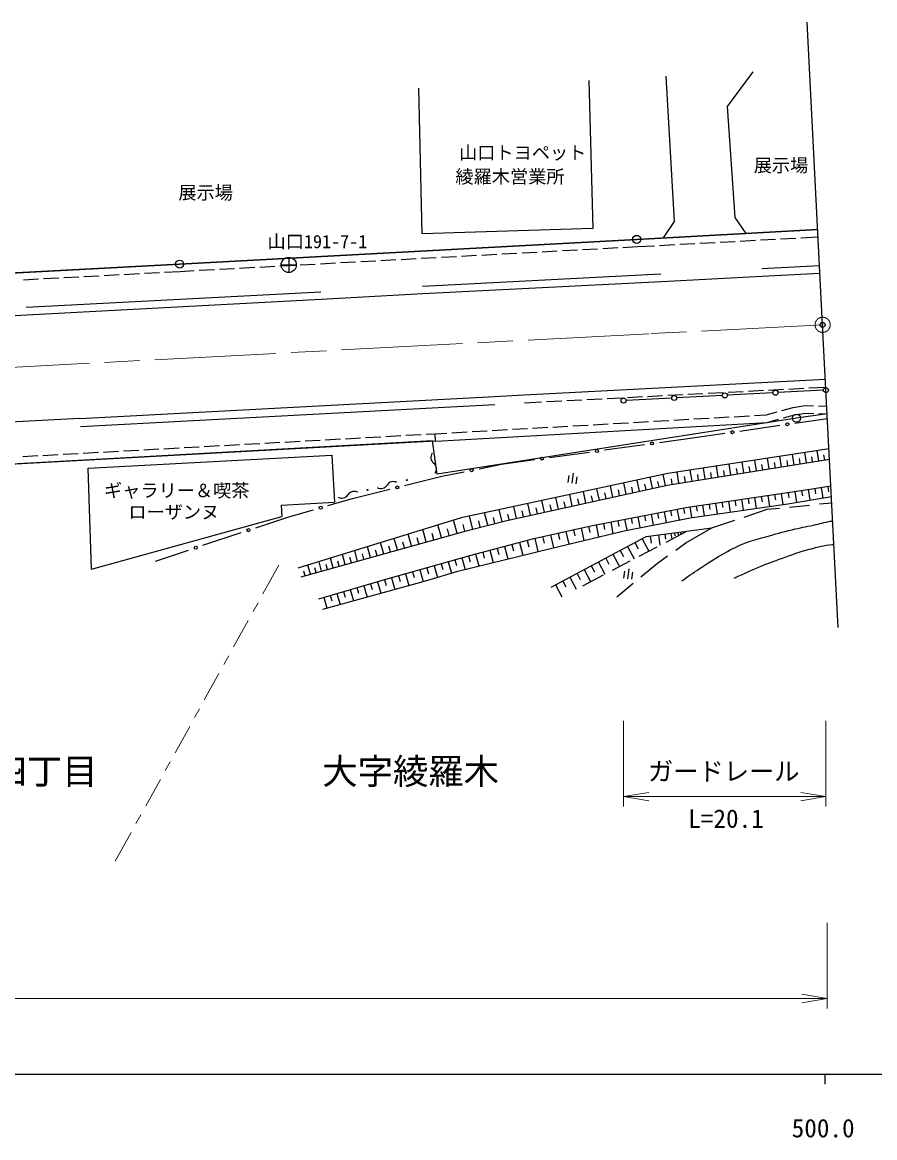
# Model space of a CAD drawing. Units: millimetres at full size, sheet at 1:1000; details may follow other scales. Extents: x 40000 to 680000, y 20000 to 380000.
# Drawn here: x 488544 to 572948, y 198715 to 309179 of the extents above; entities that cross this region are included whole.
import ezdxf
from ezdxf.enums import TextEntityAlignment as Align

# ---------------------------------------------------------------- set-up
doc = ezdxf.new("R2010")
doc.units = ezdxf.units.MM
doc.header["$LTSCALE"] = 1000
doc.header["$PDMODE"] = 32
doc.header["$PDSIZE"] = 500
doc.linetypes.add('CHAIN', pattern=[18.5, 12, -1.5, 3.5, -1.5])
for name, color, linetype, lineweight in [('M-BGD', 7, 'Continuous', 25), ('M-BMK', 2, 'CHAIN', 13), ('M-BMK-HTXT', 7, 'Continuous', 13), ('M-BMK-OTRS', 5, 'Continuous', 25), ('M-BMK-ROW', 30, 'Continuous', 25), ('M-BMK-SRVR', 3, 'Continuous', 25), ('M-STR-HTXT', 7, 'Continuous', 13), ('M-STR-STRC', 7, 'Continuous', 25), ('M-TTL-BAND', 7, 'Continuous', 25)]:
    doc.layers.add(name, color=color, linetype=linetype, lineweight=lineweight)
doc.layers.add('M-OTRS', color=6, linetype='Continuous')
doc.styles.add('ＭＳ ゴシック', font='')
doc.styles.get('ＭＳ ゴシック').set_extended_font_data('MS Gothic')

# ---------------------------------------------------------------- blocks, each defined once
blk = doc.blocks.new('open_arrow')
at = {"color": 0, "linetype": 'Continuous', "lineweight": -2}
blk.add_lwpolyline([(7.5, 1.25), (0, 0), (7.5, -1.25)], dxfattribs=at)

msp = doc.modelspace()

# ---------------------------------------------------------------- linework, layer by layer
at = {"layer": 'M-BGD'}
for p, q in [((553110, 289437), (552289, 303852)), ((558389, 300827), (560924, 304278)), ((544638, 303406), (545041, 288764)), ((528132, 288227), (527812, 302646)), ((559121, 289859), (558389, 300827)), ((552045, 287824), (553110, 289437)), ((560212, 288263), (559121, 289859)), ((545041, 288764), (528132, 288227)), ((567310, 288645), (549384, 287681)), ((549384, 287681), (504119, 285231)), ((555141, 287239), (553643, 287159)), ((557138, 287347), (555640, 287266)), ((559135, 287454), (557637, 287373)), ((561132, 287561), (559634, 287481)), ((563129, 287669), (561632, 287588)), ((565127, 287776), (563629, 287696)), ((567348, 287895), (565626, 287803)), ((535529, 286180), (534031, 286099)), ((537526, 286288), (536028, 286207)), ((539523, 286396), (538025, 286315)), ((541520, 286504), (540022, 286423)), ((543517, 286612), (542020, 286531)), ((545514, 286720), (544017, 286639)), ((547511, 286828), (546014, 286747)), ((549424, 286932), (548011, 286855)), ((551147, 287025), (549424, 286932)), ((553144, 287132), (551646, 287051)), ((504119, 285231), (456664, 282692)), ((515558, 285099), (514060, 285018)), ((517555, 285207), (516058, 285126)), ((519552, 285315), (518055, 285234)), ((521549, 285423), (520052, 285342)), ((523547, 285531), (522049, 285450)), ((525544, 285639), (524046, 285558)), ((527541, 285747), (526043, 285666)), ((529538, 285855), (528040, 285774)), ((531535, 285964), (530037, 285882)), ((533532, 286072), (532034, 285991)), ((561781, 284791), (567492, 285097)), ((494146, 283946), (492648, 283866)), ((496143, 284053), (494646, 283973)), ((498141, 284160), (496643, 284080)), ((500138, 284266), (498640, 284186)), ((502135, 284373), (500637, 284293)), ((504159, 284482), (502634, 284400)), ((505573, 284558), (504159, 284482)), ((507570, 284666), (506072, 284585)), ((509567, 284774), (508069, 284693)), ((511564, 284882), (510066, 284801)), ((513561, 284991), (512063, 284909)), ((528166, 283056), (551787, 284255)), ((490152, 283732), (488654, 283652)), ((492149, 283839), (490651, 283759)), ((488940, 280952), (518107, 282501)), ((564433, 272860), (565931, 272938)), ((566431, 272964), (568111, 273052)), ((542463, 271718), (543961, 271796)), ((544460, 271822), (545958, 271900)), ((546457, 271926), (547955, 272004)), ((548455, 272030), (549953, 272108)), ((550452, 272134), (551950, 272211)), ((552449, 272237), (553947, 272315)), ((554447, 272341), (555945, 272419)), ((556444, 272445), (557942, 272523)), ((558441, 272549), (559939, 272627)), ((560439, 272653), (561937, 272731)), ((562436, 272757), (563934, 272834)), ((494297, 269156), (535348, 271333)), ((538286, 271501), (539966, 271588)), ((540466, 271614), (541964, 271692)), ((563767, 270739), (564863, 271045)), ((564863, 271045), (566056, 271221)), ((566056, 271221), (566882, 271200)), ((567382, 271188), (568207, 271168)), ((529476, 267686), (562313, 269555)), ((549056, 269551), (550554, 269637)), ((551053, 269665), (552551, 269750)), ((553050, 269779), (554547, 269864)), ((555047, 269892), (556544, 269977)), ((557043, 270006), (558541, 270091)), ((559040, 270120), (560538, 270205)), ((561037, 270233), (562190, 270299)), ((562190, 270299), (563285, 270604)), ((562313, 269555), (563425, 269865)), ((563907, 269999), (565019, 270309)), ((565019, 270309), (566102, 270469)), ((565045, 269481), (568270, 269946)), ((566102, 270469), (566924, 270449)), ((567424, 270437), (568246, 270417)), ((528528, 268385), (529434, 268435)), ((529434, 268435), (530586, 268500)), ((529472, 267736), (529434, 268435)), ((531085, 268529), (532583, 268614)), ((533082, 268642), (534580, 268728)), ((535079, 268756), (536576, 268841)), ((537076, 268870), (538573, 268955)), ((539072, 268983), (540570, 269069)), ((541069, 269097), (542567, 269182)), ((543066, 269211), (544564, 269296)), ((545063, 269324), (546560, 269409)), ((547060, 269438), (548557, 269523)), ((554891, 268015), (558117, 268481)), ((559601, 268695), (563560, 269266)), ((485098, 265284), (529472, 267736)), ((508559, 267282), (510056, 267364)), ((510556, 267392), (512053, 267475)), ((512553, 267502), (514050, 267585)), ((514549, 267613), (516047, 267695)), ((516546, 267723), (518044, 267806)), ((518543, 267833), (520041, 267916)), ((520540, 267944), (522038, 268026)), ((522537, 268054), (524035, 268137)), ((524534, 268164), (526032, 268247)), ((526531, 268275), (528029, 268357)), ((546183, 266822), (550146, 267365)), ((551632, 267569), (554891, 268015)), ((488589, 266178), (490087, 266261)), ((490586, 266289), (492084, 266371)), ((492583, 266399), (494081, 266482)), ((494580, 266509), (496078, 266592)), ((495053, 265028), (519202, 266321)), ((496577, 266620), (498075, 266702)), ((498574, 266730), (500072, 266813)), ((500571, 266840), (502069, 266923)), ((502568, 266951), (504065, 267033)), ((504565, 267061), (506062, 267144)), ((506562, 267171), (508059, 267254)), ((519202, 266321), (519454, 261657)), ((540734, 266075), (544697, 266618)), ((568425, 266941), (552457, 264489)), ((564964, 265358), (564800, 266385)), ((566187, 265553), (566024, 266572)), ((567401, 265747), (567239, 266759)), ((568004, 265843), (567923, 266346)), ((533776, 264970), (535989, 265425)), ((535989, 265425), (539248, 265872)), ((552397, 263352), (568477, 265919)), ((557442, 264158), (557271, 265229)), ((558718, 264361), (558548, 265425)), ((559985, 264564), (559816, 265619)), ((560614, 264664), (560530, 265188)), ((561243, 264764), (561075, 265813)), ((561867, 264864), (561784, 265385)), ((562492, 264964), (562326, 266005)), ((563112, 265063), (563029, 265580)), ((563732, 265162), (563567, 266195)), ((564348, 265260), (564266, 265773)), ((565575, 265456), (565494, 265965)), ((566794, 265650), (566713, 266156)), ((495400, 255007), (495053, 265028)), ((526396, 263296), (530094, 264214)), ((530094, 264214), (532307, 264669)), ((552457, 264489), (532008, 260110)), ((542603, 263589), (542698, 264283)), ((543000, 263535), (543134, 264526)), ((543396, 263481), (543490, 264175)), ((550959, 263034), (550720, 264117)), ((552248, 263320), (552011, 264394)), ((553559, 263538), (553385, 264632)), ((554211, 263642), (554124, 264185)), ((554863, 263746), (554689, 264832)), ((555510, 263849), (555424, 264389)), ((556157, 263953), (555985, 265031)), ((556799, 264055), (556714, 264591)), ((558080, 264260), (557995, 264791)), ((559351, 264462), (559267, 264990)), ((521242, 262016), (524940, 262934)), ((536532, 259840), (552397, 263352)), ((545696, 261869), (545448, 262988)), ((547028, 262164), (546782, 263274)), ((548349, 262456), (548106, 263557)), ((549004, 262602), (548884, 263148)), ((549660, 262747), (549418, 263839)), ((550309, 262890), (550190, 263432)), ((551604, 263177), (551485, 263714)), ((552903, 263433), (552816, 263980)), ((554244, 261122), (566333, 262918)), ((566333, 262918), (568614, 263257)), ((566366, 262923), (566527, 261843)), ((567014, 263019), (567094, 262479)), ((567662, 263116), (567819, 262060)), ((568295, 263210), (568374, 262682)), ((518810, 261319), (521242, 262016)), ((540257, 260665), (540001, 261822)), ((541634, 260970), (541380, 262117)), ((542999, 261272), (542747, 262410)), ((543676, 261422), (543551, 261986)), ((544353, 261572), (544103, 262700)), ((545025, 261720), (544901, 262280)), ((546362, 262017), (546239, 262572)), ((547689, 262310), (547567, 262861)), ((559107, 261844), (559187, 261305)), ((559754, 261940), (559916, 260853)), ((560406, 262037), (560487, 261494)), ((561059, 262134), (561222, 261037)), ((561717, 262232), (561798, 261684)), ((562375, 262330), (562539, 261224)), ((563039, 262428), (563121, 261875)), ((563703, 262527), (563868, 261411)), ((564355, 261480), (568668, 262202)), ((564372, 262627), (564455, 262069)), ((565042, 262726), (565206, 261622)), ((565704, 262825), (565786, 262273)), ((514170, 261374), (519454, 261657)), ((514170, 261374), (514231, 260246)), ((514936, 260209), (517368, 260906)), ((536062, 259723), (535765, 260914)), ((537470, 260048), (537210, 261224)), ((538170, 260203), (538041, 260786)), ((538869, 260358), (538611, 261524)), ((539563, 260511), (539435, 261090)), ((540946, 260817), (540819, 261391)), ((542316, 261121), (542190, 261690)), ((544992, 259356), (554244, 261122)), ((552090, 260710), (552294, 259643)), ((552731, 260833), (552833, 260299)), ((553372, 260955), (553574, 259896)), ((554007, 261076), (554108, 260547)), ((554646, 261181), (554802, 260131)), ((554672, 260112), (564355, 261480)), ((555276, 261275), (555354, 260750)), ((555906, 261369), (556064, 260309)), ((556542, 261463), (556621, 260933)), ((557178, 261557), (557337, 260489)), ((557819, 261653), (557899, 261118)), ((558460, 261748), (558621, 260670)), ((560034, 260183), (562299, 260946)), ((562299, 260946), (563509, 261069)), ((564504, 261170), (566494, 261372)), ((567489, 261474), (568699, 261597)), ((495400, 255007), (514231, 260246)), ((511652, 259119), (514936, 260209)), ((532008, 260110), (515829, 255110)), ((531606, 258577), (531245, 259874)), ((532760, 258898), (536532, 259840)), ((533146, 258994), (532824, 260284)), ((533889, 259180), (533735, 259800)), ((534633, 259366), (534323, 260605)), ((535348, 259545), (535199, 260140)), ((536765, 259892), (536635, 260480)), ((546812, 259703), (547031, 258557)), ((547500, 259834), (547610, 259261)), ((548153, 258825), (554672, 260112)), ((548188, 259966), (548396, 258873)), ((548843, 260091), (548948, 259545)), ((549499, 260216), (549706, 259132)), ((550149, 260340), (550253, 259798)), ((550800, 260464), (551005, 259388)), ((551445, 260587), (551548, 260049)), ((556820, 259101), (559086, 259864)), ((506432, 257386), (510228, 258646)), ((516169, 254273), (532760, 258898)), ((527091, 257318), (526765, 258489)), ((528545, 257723), (528208, 258935)), ((529298, 257933), (529123, 258560)), ((530050, 258143), (529700, 259396)), ((530828, 258360), (530647, 259008)), ((532375, 258791), (532196, 259431)), ((539187, 258041), (544992, 259356)), ((540854, 257078), (548153, 258825)), ((541603, 258588), (541747, 257952)), ((542367, 258761), (542651, 257508)), ((543119, 258931), (543261, 258305)), ((543871, 259102), (544150, 257867)), ((544612, 259270), (544752, 258652)), ((545355, 259425), (545587, 258211)), ((546084, 259564), (546200, 258957)), ((550322, 258245), (556820, 259101)), ((552160, 258487), (552228, 257975)), ((552293, 257702), (554344, 258775)), ((552775, 258568), (552851, 257994)), ((553120, 258614), (553158, 258326)), ((553464, 258659), (553507, 258337)), ((553712, 258692), (553733, 258531)), ((553960, 258724), (553979, 258584)), ((554208, 258757), (554217, 258687)), ((554248, 257620), (556820, 259101)), ((524327, 256547), (524021, 257642)), ((525685, 256926), (525370, 258058)), ((526388, 257122), (526225, 257707)), ((527818, 257520), (527649, 258126)), ((532998, 256401), (539187, 258041)), ((537028, 257469), (537192, 256852)), ((537768, 257665), (538102, 256404)), ((538525, 257866), (538692, 257235)), ((539282, 258063), (539576, 256765)), ((540061, 258239), (540208, 257590)), ((540840, 258415), (541128, 257143)), ((540913, 253231), (550322, 258245)), ((549208, 257651), (549532, 257043)), ((549938, 258040), (550592, 256812)), ((550718, 258297), (550809, 257608)), ((551545, 258406), (551680, 257382)), ((553246, 256911), (554248, 257620)), ((501724, 255823), (505008, 256913)), ((520516, 255485), (520241, 256473)), ((521744, 255827), (521459, 256850)), ((522378, 256004), (522231, 256533)), ((523013, 256181), (522718, 257239)), ((523670, 256364), (523517, 256911)), ((524557, 254024), (532998, 256401)), ((525006, 256736), (524848, 257303)), ((531675, 254830), (540854, 257078)), ((532743, 256329), (532903, 255762)), ((533426, 256514), (533738, 255335)), ((534133, 256702), (534290, 256112)), ((534841, 256889), (535161, 255683)), ((535565, 257081), (535724, 256478)), ((536288, 257273), (536615, 256039)), ((547032, 256492), (547674, 255286)), ((547755, 256877), (548076, 256274)), ((548478, 257262), (549126, 256046)), ((549635, 256312), (551407, 257239)), ((551428, 255623), (552430, 256333)), ((517075, 254525), (516826, 255418)), ((518184, 254834), (517926, 255758)), ((518757, 254994), (518624, 255472)), ((519330, 255154), (519064, 256110)), ((519923, 255319), (519786, 255814)), ((521130, 255656), (520988, 256167)), ((529320, 255365), (529646, 254206)), ((530016, 255561), (530179, 254981)), ((530711, 255757), (531028, 254631)), ((531387, 255947), (531545, 255384)), ((532063, 256137), (532382, 255003)), ((544888, 255350), (545204, 254758)), ((545598, 255728), (546235, 254534)), ((546315, 256110), (546633, 255513)), ((546976, 254921), (548748, 255848)), ((549803, 254275), (551428, 255623)), ((516540, 254376), (516415, 254822)), ((517630, 254680), (517501, 255142)), ((525089, 254174), (525418, 253006)), ((525790, 254371), (525954, 253787)), ((526490, 254568), (526821, 253393)), ((527195, 254767), (527361, 254179)), ((527900, 254965), (528233, 253782)), ((528595, 253882), (531675, 254830)), ((528610, 255165), (528777, 254574)), ((542766, 254219), (543393, 253042)), ((543472, 254595), (543786, 254007)), ((544039, 253385), (546090, 254458)), ((544179, 254971), (544809, 253788)), ((548119, 254130), (548213, 254824)), ((548515, 254076), (548650, 255067)), ((548912, 254023), (549006, 254716)), ((517914, 252098), (524557, 254024)), ((518312, 251047), (528595, 253882)), ((521009, 252995), (521332, 251880)), ((521678, 253189), (521840, 252632)), ((522347, 253383), (522676, 252250)), ((523027, 253580), (523191, 253014)), ((523707, 253777), (524041, 252627)), ((524397, 253978), (524564, 253402)), ((541354, 253466), (541981, 252290)), ((542060, 253843), (542374, 253254)), ((547407, 252289), (549033, 253637)), ((518394, 252237), (518708, 251156)), ((519043, 252425), (519199, 251885)), ((519691, 252613), (520010, 251515)), ((520350, 252804), (520509, 252255))]:
    msp.add_line(p, q, dxfattribs=at)
for centre, radius in [((558859, 268588), 150), ((564302, 269373), 150), ((550889, 267467), 150), ((545440, 266720), 150), ((539991, 265973), 150), ((533041, 264819), 150), ((522729, 262873), 50), ((525668, 263115), 150), ((526611, 263838), 50), ((518089, 261113), 150), ((510940, 258882), 150), ((505720, 257149), 150)]:
    msp.add_circle(centre, radius, dxfattribs=at)
for centre, start, end in [((529723, 266095), 144.6444, 231.85004), ((528827, 264955), 324.6444, 51.85004), ((524058, 263744), 240.35226, 327.5579), ((525282, 262966), 60.35226, 147.5579), ((520176, 262780), 240.35226, 327.5579), ((521400, 262002), 60.35226, 147.5579)]:
    msp.add_arc(centre, 725, start, end, dxfattribs=at)
for points, knots in [([(553864, 253869), (554800, 254532), (555052, 254709), (555832, 255220), (556699, 255787), (557179, 256117), (558088, 256615), (558910, 257066), (559375, 257321), (560249, 257663), (560973, 257946), (561412, 258009), (562160, 258221), (563176, 258509), (563742, 258682), (564769, 258931), (565594, 259131), (566066, 259202), (566896, 259382), (567544, 259523), (567895, 259658), (568550, 259759), (568644, 259773), (568677, 259780), (568792, 259794)], [0, 0, 0, 0, 1, 1, 1, 2, 2, 2, 3, 3, 3, 4, 4, 4, 5, 5, 5, 6, 6, 6, 7, 7, 7, 8, 8, 8, 8]), ([(559045, 254125), (560192, 254668), (560505, 254818), (561463, 255214), (562373, 255591), (562892, 255781), (563820, 256112), (564858, 256483), (565430, 256730), (566499, 256998), (567383, 257219), (567876, 257391), (568784, 257474), (568833, 257478), (568851, 257482), (568910, 257484)], [0, 0, 0, 0, 1, 1, 1, 2, 2, 2, 3, 3, 3, 4, 4, 4, 5, 5, 5, 5])]:
    msp.add_open_spline(points, degree=3, knots=knots, dxfattribs=at)
at = {"layer": 'M-BMK'}
for p, q in [((567794, 279219), (550607, 278336)), ((550607, 278336), (456505, 273366))]:
    msp.add_line(p, q, dxfattribs=at)
msp.add_circle((567794, 279219), 750, dxfattribs=at)
at = {"layer": 'M-BMK-HTXT'}
for p, q in [((512374, 252575), (513946, 255418)), ((511406, 250825), (511890, 251700)), ((509471, 247324), (510923, 249949)), ((508504, 245573), (508987, 246449)), ((506568, 242073), (508020, 244698)), ((505601, 240322), (506085, 241198)), ((503665, 236822), (505117, 239447)), ((502698, 235071), (503182, 235947)), ((500763, 231571), (502214, 234196)), ((499795, 229820), (500279, 230696)), ((497739, 226102), (499311, 228945))]:
    msp.add_line(p, q, dxfattribs=at)
at = {"layer": 'M-BMK-OTRS'}
for p, q in [((567794, 279219), (566255, 309179)), ((569333, 249258), (567794, 279219))]:
    msp.add_line(p, q, dxfattribs=at)
at = {"layer": 'M-BMK-ROW'}
for points in [[(350240, 274981), (360297, 275551), (367176, 277442), (397335, 278967), (452346, 281953), (455002, 282710), (480586, 283972), (504119, 285231), (549384, 287681), (567310, 288645)], [(568246, 270417), (565196, 269974), (529611, 264417), (529152, 267718), (485098, 265284)]]:
    msp.add_lwpolyline(points, dxfattribs=at)
for centre in [(549384, 287681), (504119, 285231), (565196, 269974)]:
    msp.add_circle(centre, 400, dxfattribs=at)
at = {"layer": 'M-BMK-SRVR'}
for p, q in [((514176, 285149), (515676, 285149)), ((514926, 285899), (514926, 284399))]:
    msp.add_line(p, q, dxfattribs=at)
msp.add_circle((514926, 285149), 750, dxfattribs=at)
at = {"layer": 'M-OTRS'}
msp.add_point((567794, 279219), dxfattribs=at)
at = {"layer": 'M-STR-HTXT'}
for p, q in [((548088, 240000), (548088, 231500)), ((568126, 240000), (568126, 231500)), ((548088, 232500), (568126, 232500)), ((568246, 220000), (568246, 211500)), ((376772, 212500), (568246, 212500))]:
    msp.add_line(p, q, dxfattribs=at)
at = {"layer": 'M-STR-STRC'}
for p, q in [((551825, 283506), (561821, 284042)), ((561821, 284042), (567530, 284348)), ((528204, 282307), (551825, 283506)), ((488979, 280203), (518147, 281752)), ((518147, 281752), (528204, 282307)), ((478506, 279676), (488979, 280203)), ((538245, 272300), (568070, 273851)), ((494254, 269955), (535305, 272132)), ((535305, 272132), (538245, 272300)), ((552848, 271958), (548338, 271723)), ((557858, 272218), (553348, 271984)), ((562867, 272479), (558357, 272244)), ((567876, 272739), (563366, 272505)), ((494254, 269955), (482276, 269329))]:
    msp.add_line(p, q, dxfattribs=at)
for centre in [(568126, 272752), (548088, 271710), (553098, 271971), (558107, 272231), (563117, 272492)]:
    msp.add_circle(centre, 250, dxfattribs=at)
at = {"layer": 'M-TTL-BAND'}
for p, q in [((40000, 205000), (579000, 205000)), ((568000, 205000), (568000, 204000))]:
    msp.add_line(p, q, dxfattribs=at)

# ---------------------------------------------------------------- block references
at = {"layer": 'M-STR-HTXT', "xscale": 333, "yscale": 333}
msp.add_blockref('open_arrow', (548088, 232500), dxfattribs=at)
at = {"layer": 'M-STR-HTXT', "xscale": 333, "yscale": 333, "rotation": 180}
for p in [(568126, 232500), (568246, 212500)]:
    msp.add_blockref('open_arrow', p, dxfattribs=at)

# ---------------------------------------------------------------- texts
at = {"layer": 'M-BGD', "style": 'ＭＳ ゴシック'}
for s, p in [('山口トヨペット', (538093, 296274)), ('展示場', (563677, 295008)), ('綾羅木営業所', (536836, 293895)), ('展示場', (506697, 292313)), ('ギャラリー＆喫茶', (503837, 262812)), ('ローザンヌ', (503548, 260685))]:
    msp.add_text(s, height=1320, dxfattribs=at).set_placement(p, align=Align.MIDDLE_CENTER)
at = {"layer": 'M-BMK-HTXT', "style": 'ＭＳ ゴシック'}
for s, p in [('綾羅木新町四丁目', (482000, 235000)), ('大字綾羅木', (527000, 235000))]:
    msp.add_text(s, height=2566, dxfattribs=at).set_placement(p, align=Align.MIDDLE_CENTER)
at = {"layer": 'M-BMK-SRVR', "style": 'ＭＳ ゴシック'}
msp.add_text('山口191-7-1', height=1320, dxfattribs=at).set_placement((512825, 286414), align=Align.BOTTOM_LEFT)
at = {"layer": 'M-STR-HTXT', "style": 'ＭＳ ゴシック'}
msp.add_text('ガードレール', height=1833, dxfattribs=at).set_placement((558000, 235000), align=Align.MIDDLE_CENTER)
msp.add_text('L=20.1', height=1833, dxfattribs=at).set_placement((558227, 228850), align=Align.BOTTOM_CENTER)
at = {"layer": 'M-TTL-BAND', "style": 'ＭＳ ゴシック'}
msp.add_text('500.0', height=1833, dxfattribs=at).set_placement((567844, 198195), align=Align.BOTTOM_CENTER)

doc.saveas('drawing.dxf')
